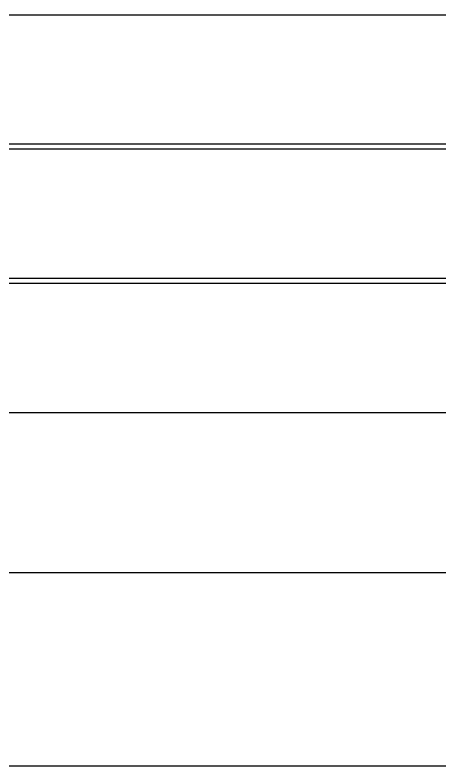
# Model space of a CAD drawing. Header units: millimetres. Extents: x -2916 to 2490, y 92 to 4100.
# Drawn here: x -1128 to -907.9, y 1711.9 to 2100.8 of the extents above; entities that cross this region are included whole.
import ezdxf

# ---------------------------------------------------------------- set-up
doc = ezdxf.new("R2010")
doc.units = ezdxf.units.MM

msp = doc.modelspace()

# ---------------------------------------------------------------- linework, layer by layer
for p, q in [((107.92, 2100.81), (-1832.08, 2100.83)), ((-882.08, 2033.94), (-1722.08, 2033.94)), ((-882.08, 2031.28), (-1722.08, 2031.28)), ((-882.08, 1964.39), (-1722.08, 1964.39)), ((-882.08, 1961.73), (-1722.08, 1961.73)), ((-2.08, 1894.84), (-1722.08, 1894.84)), ((-862.08, 1811.85), (-1722.08, 1811.85)), ((-1682.08, 1711.85), (-862.08, 1711.85))]:
    msp.add_line(p, q)

doc.saveas('drawing.dxf')
